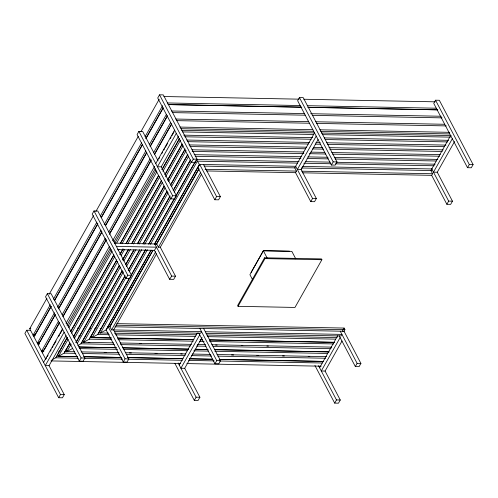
<?xml version="1.0" encoding="UTF-8"?>
<svg xmlns="http://www.w3.org/2000/svg" width="498" height="498" viewBox="0 0 498 498"><rect width="100%" height="100%" fill="white"/><g stroke="black" fill="none" stroke-linecap="round" stroke-linejoin="round"><path stroke-width="0.75" d="M30.49 330.305L26.693 330.23L24.9 333.411L58.664 397.721L62.462 397.796L64.254 394.615L49.059 365.675L66.022 335.615M47.335 293.646L45.542 296.827L79.307 361.137L83.104 361.212L84.897 358.031L51.132 293.714L47.335 293.646L81.106 357.956L79.307 361.137M94.004 210.928L92.211 214.109L125.975 278.426L129.773 278.5L131.565 275.319L97.801 211.003L94.004 210.928L127.774 275.245L125.975 278.426M158.121 160.891L142.671 131.472L138.88 131.397L137.087 134.578L170.851 198.895L174.642 198.97L176.441 195.789L161.246 166.842L178.583 136.11M159.522 94.813L157.729 97.994L191.493 162.311L195.284 162.379L197.084 159.198L163.313 94.888L159.522 94.813L193.286 159.13L191.493 162.311M46.532 357.925L45.766 359.276L29.724 328.73L46.918 298.258M49.209 294.2L93.524 215.659M95.815 211.594L138.22 136.44M140.89 131.702L159.229 99.202M35.433 335.204L33.105 335.16L50.292 304.689M53.348 299.273L96.898 222.089M100.335 215.995L141.594 142.87M145.036 136.776L162.603 105.632M33.945 336.766L51.138 306.301M54.575 300.207L97.745 223.695M101.181 217.601L142.44 144.482M145.877 138.388L163.07 107.917M51.194 306.5L35.9 333.604L33.105 335.16M54.631 300.4L97.838 223.826M101.66 217.047L142.577 144.538M146.014 138.438L163.22 107.942M39.653 343.247L37.325 343.197L54.512 312.732M57.569 307.316L101.119 230.126M104.175 224.71L145.814 150.913M149.257 144.818L166.444 114.347M55.359 314.338L38.165 344.809L39.286 344.186M58.415 308.922L101.966 231.738M105.402 225.644L146.661 152.519M150.097 146.424L167.291 115.959M55.029 315.215L40.12 341.647L37.325 343.197M59.237 307.764L101.679 232.541M105.881 225.084L146.798 152.575M150.234 146.474L167.44 115.978M43.874 351.283L41.546 351.239L58.353 321.447M62.175 314.674L105.339 238.169M108.782 232.074L150.035 158.949M153.477 152.855L170.665 122.39M42.386 352.845L59.579 322.38M63.016 316.286L106.186 239.775M109.243 234.359L151.261 159.883M154.318 154.467L171.511 123.996M59.636 322.58L44.341 349.683L41.546 351.239M63.072 316.479L106.279 239.899M109.722 233.805L151.019 160.611M154.841 153.838L171.661 124.021M43.575 362.382L62.424 328.979M155.762 163.556L174.611 130.152M47.291 356.568L48.057 355.217M50.348 351.152L51.113 349.801M52.259 347.766L53.025 346.415M53.79 345.058L56.081 340.999M58.752 336.256L59.517 334.905M60.283 333.548L62.574 329.489M66.01 323.395L109.56 246.205M112.616 240.789L154.641 166.313M158.843 158.868L159.603 157.511M161.9 153.446L162.659 152.095M163.811 150.066L164.57 148.709M165.336 147.358L167.627 143.293M170.304 138.556L171.063 137.199M171.829 135.842L174.119 131.783M66.913 325.194L110.5 247.942M113.942 241.841L155.239 168.654M64.111 332.197L45.268 365.6L49.059 365.675M176.298 133.364L157.449 166.768L161.246 166.842M68.058 326.09L111.266 249.517M114.708 243.416L155.999 170.229M68.905 327.703L112.106 251.123M116.694 242.993L156.845 171.835M52.029 359.867L55.757 357.801L67.211 337.495M70.648 331.4L113.805 254.914M120.298 243.41L158.489 175.719M161.925 169.631L179.492 138.494M67.261 337.7L57.706 354.638L58.552 356.244L77.171 356.612M70.704 331.6L113.899 255.044M120.398 243.528L158.619 175.775M162.062 169.681L179.261 139.191M68.108 339.306L58.552 356.244L64.136 353.138L75.777 353.362M71.544 333.212L114.739 256.651M118.182 250.556L118.947 249.199M122.004 243.777L159.846 176.709M162.908 171.287L180.488 140.125M64.136 353.138L69.863 342.985M73.299 336.897L116.825 259.757M119.881 254.347L122.931 248.932M125.988 243.522L161.495 180.587M164.931 174.499L182.112 144.053M69.913 343.203L66.091 349.976L66.931 351.582L72.521 348.476M73.349 337.109L116.532 260.572M119.974 254.478L123.031 249.056M126.087 243.64L161.246 181.328M165.068 174.555L182.262 144.078M66.931 351.582L71.139 344.137M74.196 338.715L117.758 261.5M121.201 255.406L124.637 249.311M127.693 243.889L162.473 182.256M165.529 176.84L183.108 145.684M75.957 342.387L119.464 265.278M122.9 259.19L128.241 249.722M131.677 243.634L164.116 186.134M167.552 180.046L185.107 148.933M76.001 342.605L119.551 265.415M122.608 260L128.341 249.847M131.777 243.752L164.253 186.196M167.689 180.102L184.883 149.637M77.227 343.539L120.398 267.028M123.834 260.933L130.333 249.423M133.389 244.001L165.093 187.802M168.536 181.708L186.109 150.564M77.8 345.544L80.906 343.813L122.11 270.788M125.54 264.706L133.937 249.828M137.367 243.746L167.129 191.002M170.559 184.92L187.727 154.492M122.191 270.937L82.855 340.657L83.701 342.263L89.291 339.157L111.795 339.592M125.633 264.843L134.03 249.952M137.467 243.864L166.874 191.742M170.696 184.976L187.883 154.517M83.701 342.263L123.417 271.871M126.473 266.455L136.022 249.529M139.079 244.113L168.1 192.676M171.536 186.582L188.723 156.123M89.291 339.157L125.135 275.624M128.185 270.215L139.627 249.94M143.057 243.858L170.135 195.87M173.186 190.46L190.348 160.045M124.836 276.452L91.24 335.994L92.086 337.6L111.521 337.98M128.272 270.364L139.726 250.064M143.163 243.976L169.88 196.61M173.316 190.522L190.497 160.076M126.062 277.38L92.086 337.6L97.67 334.494L109.342 334.724M129.113 271.97L141.712 249.641M144.769 244.225L170.727 198.216M174.163 192.128L191.344 161.682M58.664 397.721L60.463 394.541L26.693 330.23M170.851 198.895L172.644 195.714L138.88 131.397M97.67 334.494L129.312 278.426M131.217 275.045L145.316 250.046M148.753 243.97L174.288 198.708M176.192 195.328L195.253 161.551M130.532 276.552L99.625 331.332L100.465 332.938L106.36 329.838L108.159 326.657L109.902 326.694L111.589 329.906L201.547 331.662L200.65 333.255L114.297 331.568M131.298 275.195L145.796 249.498M148.852 244.082L196.168 160.219M100.465 332.938L147.408 249.753M150.458 244.337L197.395 161.153L196.548 159.541M151.012 250.158L106.055 329.832L123.249 361.996L127.04 362.071L128.833 358.89L113.637 329.95L156.609 253.793M154.442 244.082L199.393 164.408L197.395 161.153L297.58 163.107M108.01 326.669L151.106 250.282M154.542 244.194L199.549 164.427M109.616 326.931L152.718 250.538M156.148 244.456L198.87 168.741M109.902 326.694L152.874 250.538M117.64 249.616L154.411 250.338L169.606 279.278L173.702 279.366L175.495 276.185L160.3 247.245L158.408 247.207L156.721 243.995L199.038 168.984M111.589 329.906L155.7 251.733M158.408 247.207L200.725 172.196M160.3 247.245L201.478 174.263M123.249 361.996L125.042 358.815L108.159 326.657M214.787 199.754L216.586 196.567L199.698 164.415L197.905 167.596L214.787 199.754L218.585 199.823L220.377 196.642L203.495 164.489M299.429 97.546L297.63 100.727L331.4 165.037L335.191 165.112L336.99 161.931L303.22 97.62L299.429 97.546L333.193 161.856L331.4 165.037M179.218 365.034L197.308 332.969M199.754 334.849L180.905 368.252L184.696 368.321L199.891 397.267L198.098 400.448L194.301 400.373L174.904 363.428M314.518 132.885L294.772 167.876L296.459 171.094L295.563 172.681L310.758 201.628L314.549 201.696L316.348 198.515L301.153 169.575L318.116 139.515M184.696 368.321L202.039 337.594M316.205 136.097L297.356 169.501L301.153 169.575M251.042 272.512L263.38 250.643L289.463 251.154M295.744 258.811L291.847 251.384L263.386 250.83L249.928 274.691L252.76 280.088M264.556 257.802L237.633 305.523L238.056 306.326L294.965 307.44L321.889 259.719L321.471 258.916L264.556 257.802L264.98 258.611L238.056 306.326M194.301 400.373L196.1 397.192L178.141 362.98M203.651 328.524L220.533 360.683L218.74 363.864L214.943 363.789L216.742 360.608L199.86 328.45M310.758 201.628L312.551 198.447L295.669 166.288M435.538 100.204L433.746 103.385L467.51 167.695L471.307 167.77L473.1 164.589L439.336 100.279L435.538 100.204L469.309 164.514L467.51 167.695M319.598 367.773L337.688 335.708M450.628 135.543L430.882 170.534L432.569 173.752L431.673 175.34L446.868 204.286L450.665 204.354L452.458 201.173L437.263 172.233L454.606 141.5M342.288 331.245L344.087 328.064L116.7 323.625M340.134 337.588L321.285 370.991L325.076 371.066L340.271 400.006L338.478 403.187L334.687 403.112L314.929 365.482M452.315 138.755L433.472 172.159L437.263 172.233M343.85 331.581L344.927 329.676L344.087 328.064M325.076 371.066L342.039 340.999M334.687 403.112L336.48 399.931L318.521 365.725M114.988 326.806L344.031 331.263L360.913 363.422L359.12 366.603L355.329 366.528L357.122 363.347L340.24 331.189M446.868 204.286L448.667 201.105L431.778 168.946M154.411 250.338L156.509 247.17L116.37 246.379M169.606 279.278L171.704 276.11L175.495 276.185M29.724 328.73L30.845 328.107M109.871 325.636L111.11 324.945M163.848 96.519L299.136 99.164M303.805 99.251L435.202 101.822M167.228 102.955L300.182 105.551M307.179 105.688L436.248 108.209M168.069 104.561L301.807 107.17M308.025 107.294L437.867 109.828M168.224 104.58L301.01 107.176M308.001 107.313L437.686 109.84M171.449 110.992L304.403 113.588M310.621 113.712L441.247 116.258M172.289 112.598L305.249 115.194M312.221 115.349L442.087 117.87M175.669 119.034L308.623 121.63M315.62 121.767L444.689 124.282M176.51 120.641L309.47 123.236M316.442 123.386L446.314 125.907M179.89 127.071L312.844 129.667M319.841 129.804L449.688 132.337M180.886 128.696L313.672 131.291M320.662 131.428L449.57 133.943M181.664 130.308L314.456 132.898M321.447 133.034L451.126 135.568M182.511 131.914L313.746 134.479M322.287 134.641L450.416 137.143M183.731 135.151L312.682 137.672M324.304 137.915L448.623 140.324M184.727 136.782L311.188 139.253M325.15 139.521L447.727 141.918M186.731 140.038L309.345 142.428M315.925 142.577L320.214 142.646M326.42 142.764L445.934 145.099M187.734 141.662L308.218 144.015M315.215 144.152L320.656 144.258M327.653 144.395L444.253 146.673M188.954 144.906L306.376 147.196M313.36 147.352L322.704 147.514M328.923 147.638L443.232 149.867M189.95 146.53L305.66 148.79M312.651 148.927L323.526 149.139M329.738 149.263L442.342 151.46M191.954 149.786L303.817 151.99M310.802 152.127L324.796 152.382M331.749 152.531L440.357 154.654M192.172 151.398L303.886 153.583M309.32 153.689L325.611 154.007M332.589 154.143L439.653 156.235M194.17 154.654L301.271 156.746M307.832 156.889L328.045 157.287M334.264 157.405L437.854 159.416M195.172 156.285L300.904 158.345M307.123 158.47L328.114 158.881M335.11 159.018L436.173 160.991M193.286 159.13L197.084 159.198M333.193 161.856L336.99 161.931M469.309 164.514L473.1 164.589M196.393 159.522L299.055 161.526M305.274 161.651L330.162 162.136M336.343 162.273L435.159 164.184M303.792 163.226L330.971 163.761M335.633 163.848L434.262 165.778M199.393 164.408L295.744 166.307M302.722 166.425L432.283 168.971M204.149 166.108L295.04 167.882M301.246 168L431.573 170.546M205.058 169.308L296.459 171.094M301.8 171.2L432.569 173.752M206.483 170.945L295.563 172.681M302.454 172.818L431.673 175.34M172.644 195.714L176.441 195.789M216.586 196.567L220.377 196.642M312.551 198.447L316.348 198.515M448.667 201.105L452.458 201.173M114.683 243.161L156.721 243.995M264.98 258.611L321.889 259.719M127.774 275.245L131.565 275.319M115.99 325.2L344.927 329.676M77.557 328.051L79.114 328.082M89.21 328.282L90.761 328.313M94.645 328.387L96.195 328.419M100.079 328.493L101.636 328.524M205.338 331.736L341.927 334.407L341.03 335.994L205.998 333.361M98.386 332.919L108.496 333.112M114.447 333.212L196.766 334.824M206.863 335.017L337.146 337.582M115.561 334.843L195.664 336.405M207.33 336.636L335.658 339.144M73.237 335.926L74.793 335.957M78.678 336.032L80.228 336.063M90.325 336.262L91.875 336.293M117.74 338.105L193.927 339.592M200.146 339.711L202.481 339.76M209.477 339.891L334.637 342.338M89.995 337.576L110.954 337.986M117.939 338.123L193.212 339.592M200.196 339.729L202.524 339.773M209.509 339.91L334.457 342.35M118.001 339.717L193.28 341.186M199.493 341.304L204.149 341.398M209.577 341.504L333.747 343.931M81.616 342.238L113.469 342.861M120.161 342.973L191.537 344.367M197.37 344.498L205.5 344.641M211.706 344.759L331.761 347.125M88.264 342.587L89.814 342.618M139.515 343.589L141.071 343.614M215.615 345.07L217.172 345.102M241.244 345.575L242.794 345.606M266.872 346.073L268.422 346.104M80.906 343.813L114.31 344.467M120.528 344.591L190.441 345.954M196.66 346.079L205.979 346.259M212.97 346.396L331.052 348.7M79.201 347L116.476 347.729M122.689 347.847L188.698 349.135M194.911 349.26L208.114 349.515M214.327 349.64L329.259 351.881M78.678 347.006L116.003 347.735M123 347.872L188.319 349.148M195.322 349.285L207.759 349.528M214.756 349.664L328.288 351.881M79.518 348.612L117.621 349.359M123.846 349.478L187.609 350.723M193.828 350.847L208.606 351.134M214.825 351.258L327.578 353.456M65.306 350.094L66.857 350.125M64.846 351.563L74.706 351.737M81.143 351.881L119.016 352.603M125.235 352.721L185.866 353.904M192.122 354.047L210.747 354.408M216.96 354.514L326.564 356.655M58.652 351.569L60.202 351.6M64.871 351.694L67.205 351.737M104.2 352.447L106.08 352.497M129.405 352.951L131.379 352.976M155.059 353.456L157.007 353.474M180.718 353.954L182.274 353.985M231.551 354.931L233.593 354.987M256.918 355.441L258.736 355.46M282.571 355.945L284.358 355.964M308.231 356.444L309.787 356.475M82.768 353.499L119.24 354.215M126.224 354.352L185.206 355.504M191.413 355.622L211.588 356.02M217.8 356.138L325.673 358.243M84.15 356.742L121.394 357.471M127.6 357.595L182.679 358.666M189.663 358.803L212.939 359.257M219.145 359.382L323.102 361.411M56.467 356.219L77.439 356.63M83.652 356.755L120.939 357.483M127.93 357.614L183.083 358.691M189.296 358.815L212.602 359.27M219.593 359.407L323.688 361.442M81.106 357.956L84.897 358.031M125.042 358.815L128.833 358.89M216.742 360.608L220.533 360.683M357.122 363.347L360.913 363.422M55.757 357.801L78.286 358.236M84.498 358.361L122.558 359.102M127.998 359.207L182.374 360.272M188.586 360.39L214.221 360.894M219.662 361L322.2 363.005M50.945 360.919L180.625 363.453M186.837 363.577L321.179 366.198M60.463 394.541L64.254 394.615M196.1 397.192L199.891 397.267M336.48 399.931L340.271 400.006M339.119 335.658L355.329 366.528M263.386 250.83L267.283 258.25M154.822 243.958L171.704 276.11M198.739 332.919L214.943 363.789"/></g></svg>
